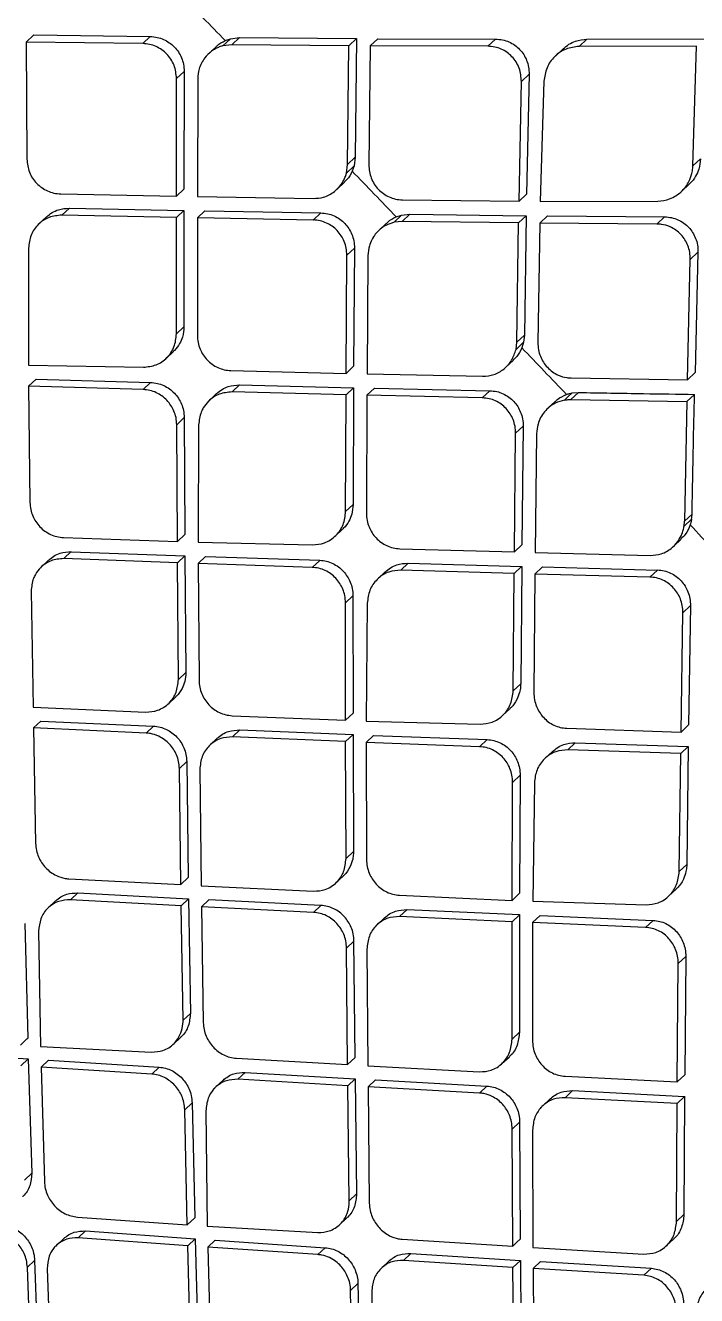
# Model space of a CAD drawing. Extents: x 0 to 84, y -21 to 126.
# Drawn here: x 71.677 to 72.653, y 63.693 to 65.54 of the extents above; entities that cross this region are included whole.
import ezdxf

# ---------------------------------------------------------------- set-up
doc = ezdxf.new("R2010")
doc.units = 0
doc.header["$MEASUREMENT"] = 0
doc.layers.add('1', color=4, linetype='Continuous')

# ---------------------------------------------------------------- blocks, each defined once
blk = doc.blocks.new('PRODIGY')
at = {"layer": '1', "color": 3, "linetype": 'Continuous', "lineweight": 25}
for p, q in [((71.6781, 65.5158), (71.6891, 65.5261)), ((71.6891, 65.5261), (71.8584, 65.5239)), ((71.8474, 65.5135), (71.8584, 65.5238)), ((71.8474, 65.5135), (71.6781, 65.5158)), ((71.6781, 65.5158), (71.6789, 65.3457)), ((71.9541, 65.509), (71.9431, 65.4987)), ((71.964, 65.5103), (71.975, 65.5207)), ((71.9772, 65.512), (71.964, 65.5103)), ((71.9675, 65.518), (71.975, 65.5207)), ((71.975, 65.5207), (71.9882, 65.5224)), ((71.9772, 65.512), (71.9882, 65.5224)), ((72.1474, 65.5105), (71.9772, 65.512)), ((71.9882, 65.5224), (72.1585, 65.5209)), ((72.1454, 65.3378), (72.1474, 65.5105)), ((72.1474, 65.5105), (72.1584, 65.5209)), ((72.1585, 65.5209), (72.1565, 65.3482)), ((72.1783, 65.5103), (72.1762, 65.3374)), ((72.1894, 65.5207), (72.1783, 65.5103)), ((72.3493, 65.5096), (72.1783, 65.5103)), ((72.1894, 65.5207), (72.3605, 65.5201)), ((72.3493, 65.5096), (72.3605, 65.5201)), ((72.4587, 65.506), (72.4475, 65.4955)), ((72.4823, 65.5095), (72.4935, 65.52)), ((72.6529, 65.51), (72.4823, 65.5095)), ((72.4935, 65.52), (72.6642, 65.5206)), ((72.6475, 65.3357), (72.6529, 65.51)), ((71.9077, 65.4732), (71.8967, 65.4629)), ((71.9077, 65.4732), (71.9073, 65.302)), ((72.3982, 65.4585), (72.4094, 65.469)), ((72.4094, 65.469), (72.4058, 65.2948)), ((71.8964, 65.2917), (71.8967, 65.4629)), ((71.9275, 65.4625), (71.927, 65.2911)), ((72.3947, 65.2844), (72.3982, 65.4585)), ((72.431, 65.4589), (72.4256, 65.2841)), ((72.1454, 65.3378), (72.1565, 65.3482)), ((72.1565, 65.3482), (72.1548, 65.3357)), ((72.6475, 65.3357), (72.6587, 65.3462)), ((72.1438, 65.3253), (72.1454, 65.3378)), ((72.1438, 65.3253), (72.1548, 65.3357)), ((72.1548, 65.3357), (72.1521, 65.328)), ((72.1297, 65.3015), (72.1407, 65.3119)), ((72.6308, 65.2985), (72.642, 65.309)), ((71.7282, 65.295), (71.8964, 65.2917)), ((71.8964, 65.2917), (71.9073, 65.302)), ((71.927, 65.2911), (72.0957, 65.2883)), ((72.2251, 65.2864), (72.3947, 65.2844)), ((72.3947, 65.2844), (72.4058, 65.2948)), ((72.4256, 65.2841), (72.5966, 65.2846)), ((71.7299, 65.2641), (71.7408, 65.2744)), ((71.7408, 65.2744), (71.9073, 65.271)), ((71.9073, 65.271), (71.8964, 65.2607)), ((71.9073, 65.271), (71.9074, 65.1018)), ((71.9269, 65.2601), (71.9379, 65.2704)), ((71.9379, 65.2704), (72.1065, 65.2674)), ((72.0955, 65.257), (72.1065, 65.2674)), ((72.224, 65.2641), (72.2358, 65.2654)), ((72.2247, 65.255), (72.2358, 65.2654)), ((72.2358, 65.2654), (72.4052, 65.2633)), ((71.7073, 65.2615), (71.6964, 65.2513)), ((71.8964, 65.2607), (71.7299, 65.2641)), ((71.8965, 65.0916), (71.8964, 65.2607)), ((72.0955, 65.257), (71.9269, 65.2601)), ((71.9269, 65.2601), (71.9269, 65.0892)), ((72.2017, 65.2521), (72.1907, 65.2417)), ((72.2129, 65.2537), (72.224, 65.2641)), ((72.2247, 65.255), (72.2129, 65.2537)), ((72.2162, 65.2616), (72.224, 65.2641)), ((72.3941, 65.2528), (72.2247, 65.255)), ((72.3915, 65.0794), (72.3941, 65.2528)), ((72.3941, 65.2528), (72.4052, 65.2632)), ((72.4052, 65.2633), (72.4025, 65.0898)), ((72.425, 65.2525), (72.4221, 65.0789)), ((72.425, 65.2525), (72.4361, 65.2629)), ((72.5953, 65.2511), (72.425, 65.2525)), ((72.4361, 65.2629), (72.6065, 65.2616)), ((72.5953, 65.2511), (72.6064, 65.2616)), ((71.6813, 65.2161), (71.6812, 65.0462)), ((72.1443, 65.206), (72.1553, 65.2163)), ((72.1553, 65.2164), (72.1542, 65.0444)), ((72.6438, 65.1997), (72.6549, 65.2102)), ((72.6549, 65.2102), (72.6506, 65.0353)), ((72.1433, 65.0341), (72.1443, 65.206)), ((72.175, 65.2055), (72.1737, 65.0334)), ((72.6395, 65.0248), (72.6438, 65.1997)), ((71.8965, 65.0916), (71.9074, 65.1018)), ((72.3915, 65.0794), (72.4025, 65.0898)), ((72.4025, 65.0898), (72.4013, 65.0794)), ((71.8814, 65.0558), (71.8923, 65.0661)), ((72.3903, 65.069), (72.3915, 65.0794)), ((72.3903, 65.069), (72.4013, 65.0794)), ((72.4013, 65.0794), (72.3988, 65.0713)), ((71.6812, 65.0462), (71.8484, 65.0431)), ((72.1433, 65.0341), (72.1542, 65.0444)), ((72.3756, 65.043), (72.3866, 65.0534)), ((71.6923, 65.0256), (71.6815, 65.0154)), ((71.6923, 65.0256), (71.8589, 65.0208)), ((71.9758, 65.0381), (72.1433, 65.0341)), ((72.1737, 65.0334), (72.3417, 65.0299)), ((72.4705, 65.0274), (72.6395, 65.0248)), ((72.6395, 65.0248), (72.6506, 65.0353)), ((71.8481, 65.0106), (71.6815, 65.0154)), ((71.6815, 65.0154), (71.6834, 64.8464)), ((71.8481, 65.0106), (71.8589, 65.0208)), ((71.9774, 65.0071), (71.9883, 65.0174)), ((72.1431, 65.0029), (71.9774, 65.0071)), ((71.9883, 65.0173), (72.1541, 65.0132)), ((72.1431, 65.0029), (72.154, 65.0132)), ((72.1541, 65.0132), (72.1534, 64.8434)), ((72.1735, 65.0022), (72.1845, 65.0125)), ((72.1845, 65.0125), (72.3523, 65.0089)), ((72.3413, 64.9985), (72.3523, 65.0088)), ((71.9548, 65.0046), (71.9439, 64.9943)), ((72.1425, 64.8331), (72.1431, 65.0029)), ((72.1735, 65.0022), (72.1727, 64.8306)), ((72.3413, 64.9985), (72.1735, 65.0022)), ((72.4471, 64.9931), (72.4361, 64.9828)), ((72.4811, 65.0063), (72.4701, 64.996)), ((72.4701, 64.996), (72.6388, 64.9931)), ((72.4718, 65.0056), (72.4811, 65.0063)), ((72.6388, 64.9931), (72.6353, 64.819)), ((72.6388, 64.9931), (72.6499, 65.0036)), ((71.8969, 64.9595), (71.9078, 64.9698)), ((71.9078, 64.9698), (71.9087, 64.7997)), ((71.8978, 64.7895), (71.8969, 64.9595)), ((71.9288, 64.9591), (71.9279, 64.7885)), ((72.4007, 64.9574), (72.3898, 64.947)), ((72.4008, 64.9574), (72.3989, 64.7847)), ((72.3879, 64.7744), (72.3898, 64.947)), ((72.4203, 64.9464), (72.4182, 64.7736)), ((72.1425, 64.8331), (72.1534, 64.8434)), ((72.6347, 64.8119), (72.6457, 64.8223)), ((72.6353, 64.819), (72.6463, 64.8294)), ((72.1272, 64.7973), (72.1381, 64.8076)), ((72.6347, 64.8119), (72.6353, 64.819)), ((71.7323, 64.7954), (71.8978, 64.7895)), ((71.8978, 64.7895), (71.9086, 64.7997)), ((71.9279, 64.7885), (72.0943, 64.7847)), ((72.6193, 64.7825), (72.6304, 64.7929)), ((71.7327, 64.7647), (71.7435, 64.7749)), ((71.7435, 64.7748), (71.9088, 64.7689)), ((71.898, 64.7586), (71.9088, 64.7688)), ((71.9088, 64.7689), (71.9102, 64.5992)), ((71.9281, 64.7576), (71.9389, 64.7678)), ((71.9389, 64.7678), (72.1048, 64.7623)), ((72.2212, 64.7791), (72.3879, 64.7744)), ((72.3879, 64.7744), (72.3989, 64.7847)), ((72.4182, 64.7736), (72.5855, 64.7694)), ((71.7105, 64.7626), (71.6997, 64.7525)), ((71.898, 64.7586), (71.7327, 64.7647)), ((71.8994, 64.5891), (71.898, 64.7586)), ((71.9281, 64.7576), (71.9293, 64.5879)), ((72.0939, 64.752), (71.9281, 64.7576)), ((72.0939, 64.752), (72.1048, 64.7622)), ((72.2226, 64.748), (72.2336, 64.7582)), ((72.2336, 64.7582), (72.3986, 64.7534)), ((72.3876, 64.7431), (72.3985, 64.7534)), ((72.3986, 64.7534), (72.3971, 64.5829)), ((72.4179, 64.7423), (72.4289, 64.7526)), ((72.4289, 64.7526), (72.596, 64.7482)), ((72.585, 64.7379), (72.596, 64.7482)), ((72.2002, 64.7456), (72.1893, 64.7353)), ((72.3876, 64.7431), (72.2226, 64.7479)), ((72.3862, 64.5726), (72.3876, 64.7431)), ((72.4179, 64.7423), (72.4163, 64.5699)), ((72.585, 64.7379), (72.4179, 64.7423)), ((71.6852, 64.7173), (71.6879, 64.549)), ((72.1423, 64.7005), (72.1532, 64.7108)), ((72.1424, 64.5298), (72.1423, 64.7005)), ((72.1532, 64.7108), (72.1533, 64.54)), ((72.174, 64.7), (72.1724, 64.5286)), ((72.633, 64.686), (72.644, 64.6964)), ((72.644, 64.6964), (72.6413, 64.523)), ((72.6303, 64.5126), (72.633, 64.686)), ((71.9102, 64.5992), (71.8994, 64.5891)), ((72.3862, 64.5726), (72.3971, 64.5829)), ((71.8847, 64.5538), (71.8955, 64.564)), ((71.6879, 64.549), (71.8519, 64.5417)), ((72.3708, 64.5367), (72.3818, 64.5469)), ((71.6884, 64.5185), (71.6992, 64.5286)), ((71.6992, 64.5286), (71.8631, 64.5212)), ((71.9777, 64.5364), (72.1424, 64.5298)), ((72.1424, 64.5298), (72.1533, 64.54)), ((72.1724, 64.5286), (72.338, 64.5241)), ((71.6884, 64.5185), (71.6917, 64.3507)), ((71.8523, 64.511), (71.6884, 64.5185)), ((71.8523, 64.511), (71.8631, 64.5212)), ((71.9779, 64.5056), (71.9888, 64.5158)), ((71.9888, 64.5158), (72.1533, 64.509)), ((72.1425, 64.4988), (72.1533, 64.509)), ((72.1533, 64.509), (72.1539, 64.3387)), ((72.4643, 64.518), (72.6303, 64.5126)), ((72.6303, 64.5126), (72.6413, 64.523)), ((71.9559, 64.5036), (71.9451, 64.4935)), ((72.1425, 64.4988), (71.9779, 64.5056)), ((72.1431, 64.3285), (72.1425, 64.4988)), ((72.1724, 64.4976), (72.1833, 64.5078)), ((72.3374, 64.4913), (72.1724, 64.4976)), ((72.1724, 64.4976), (72.1729, 64.3272)), ((72.1833, 64.5078), (72.3483, 64.5016)), ((72.3374, 64.4913), (72.3483, 64.5016)), ((72.4656, 64.4867), (72.4765, 64.497)), ((72.4765, 64.497), (72.6408, 64.4915)), ((72.6299, 64.4812), (72.6408, 64.4915)), ((72.6408, 64.4915), (72.6386, 64.3202)), ((72.4432, 64.4844), (72.4323, 64.4741)), ((72.6298, 64.4812), (72.4656, 64.4867)), ((72.6277, 64.3099), (72.6298, 64.4812)), ((71.9007, 64.4596), (71.9115, 64.4697)), ((71.9029, 64.2908), (71.9007, 64.4596)), ((71.9115, 64.4697), (71.9137, 64.3009)), ((71.9305, 64.4582), (71.9325, 64.2892)), ((72.3848, 64.2679), (72.3854, 64.4394)), ((72.3854, 64.4394), (72.3963, 64.4497)), ((72.3963, 64.4497), (72.3956, 64.2782)), ((72.417, 64.4387), (72.4146, 64.2666)), ((72.1539, 64.3387), (72.1431, 64.3285)), ((72.6277, 64.3099), (72.6386, 64.3202)), ((71.7402, 64.2992), (71.9029, 64.2908)), ((71.9029, 64.2908), (71.9137, 64.3009)), ((71.9325, 64.2892), (72.0957, 64.2812)), ((72.1284, 64.2932), (72.1392, 64.3034)), ((71.7424, 64.2687), (71.7531, 64.2788)), ((71.9033, 64.2601), (71.7424, 64.2687)), ((71.7531, 64.2788), (71.9141, 64.2703)), ((71.9033, 64.2601), (71.9141, 64.2702)), ((71.9141, 64.2703), (71.9168, 64.1036)), ((71.9437, 64.2687), (71.9329, 64.2586)), ((72.1067, 64.2606), (71.9437, 64.2687)), ((72.2209, 64.2753), (72.3848, 64.2679)), ((72.3848, 64.2679), (72.3956, 64.2782)), ((72.6122, 64.2739), (72.6231, 64.2842)), ((71.7208, 64.2672), (71.7101, 64.2571)), ((71.9061, 64.0935), (71.9033, 64.2601)), ((72.0959, 64.2504), (71.9329, 64.2586)), ((71.9329, 64.2586), (71.9355, 64.0902)), ((72.0959, 64.2504), (72.1067, 64.2605)), ((72.221, 64.2444), (72.2318, 64.2546)), ((72.2318, 64.2546), (72.3956, 64.2471)), ((72.4146, 64.2666), (72.5795, 64.2614)), ((71.6759, 64.2343), (71.6802, 64.0675)), ((72.1991, 64.2425), (72.1882, 64.2324)), ((72.3847, 64.2368), (72.221, 64.2444)), ((72.3846, 64.0659), (72.3847, 64.2368)), ((72.3847, 64.2368), (72.3955, 64.247)), ((72.3956, 64.2471), (72.3954, 64.0761)), ((72.4145, 64.2355), (72.4142, 64.0644)), ((72.4145, 64.2355), (72.4253, 64.2457)), ((72.5787, 64.2285), (72.4145, 64.2355)), ((72.4253, 64.2457), (72.5896, 64.2387)), ((72.5787, 64.2285), (72.5896, 64.2387)), ((71.6961, 64.223), (71.6987, 64.0556)), ((72.1439, 64.1985), (72.1547, 64.2087)), ((72.1454, 64.029), (72.1439, 64.1985)), ((72.1562, 64.0392), (72.1547, 64.2087)), ((72.1735, 64.197), (72.1748, 64.0274)), ((72.6248, 64.004), (72.6263, 64.1762)), ((72.6263, 64.1762), (72.6372, 64.1864)), ((72.6372, 64.1864), (72.6357, 64.0142)), ((71.9061, 64.0935), (71.9168, 64.1036)), ((71.892, 64.0588), (71.9027, 64.0688)), ((72.3846, 64.0659), (72.3954, 64.0761)), ((71.5205, 64.0478), (71.681, 64.0373)), ((71.6987, 64.0556), (71.8603, 64.0473)), ((71.6704, 64.0272), (71.681, 64.0373)), ((71.681, 64.0373), (71.686, 63.8711)), ((71.7102, 64.0354), (71.6996, 64.0254)), ((71.7102, 64.0354), (71.8713, 64.0253)), ((71.9835, 64.0383), (72.1454, 64.029)), ((72.1454, 64.029), (72.1562, 64.0392)), ((72.3698, 64.0305), (72.3806, 64.0406)), ((71.8606, 64.0153), (71.6996, 64.0254)), ((71.6996, 64.0254), (71.7044, 63.8591)), ((71.8606, 64.0153), (71.8713, 64.0253)), ((71.9856, 64.0077), (71.9963, 64.0178)), ((71.9963, 64.0178), (72.1565, 64.0084)), ((72.1748, 64.0274), (72.3372, 64.0186)), ((72.4617, 64.0121), (72.6248, 64.004)), ((72.6248, 64.004), (72.6357, 64.0142)), ((71.9642, 64.0063), (71.9534, 63.9962)), ((72.1457, 63.9983), (71.9856, 64.0077)), ((72.1565, 64.0084), (72.1457, 63.9983)), ((72.1478, 63.831), (72.1457, 63.9983)), ((72.1565, 64.0084), (72.1585, 63.8411)), ((72.1751, 63.9966), (72.1859, 64.0068)), ((72.1751, 63.9966), (72.177, 63.8276)), ((72.3373, 63.9876), (72.1751, 63.9966)), ((72.1859, 64.0068), (72.3481, 63.9978)), ((72.3373, 63.9876), (72.3481, 63.9978)), ((72.4617, 63.981), (72.4725, 63.9912)), ((72.4725, 63.9912), (72.6355, 63.9829)), ((71.9086, 63.9634), (71.9193, 63.9735)), ((71.9193, 63.9735), (71.923, 63.8061)), ((72.4399, 63.9793), (72.4291, 63.9691)), ((72.6246, 63.9727), (72.4617, 63.981)), ((72.6237, 63.801), (72.6246, 63.9727)), ((72.6246, 63.9727), (72.6355, 63.9829)), ((72.6355, 63.983), (72.6346, 63.8112)), ((71.9123, 63.7961), (71.9086, 63.9634)), ((71.9394, 63.962), (71.9414, 63.7941)), ((72.3848, 63.9353), (72.3956, 63.9455)), ((72.3956, 63.9455), (72.3964, 63.7753)), ((72.3856, 63.7652), (72.3848, 63.9353)), ((72.4143, 63.9337), (72.4149, 63.7634)), ((71.6861, 63.8711), (71.6754, 63.8611)), ((72.1478, 63.831), (72.1585, 63.8411)), ((71.7525, 63.8073), (71.9123, 63.7961)), ((72.1336, 63.7963), (72.1444, 63.8064)), ((72.6237, 63.801), (72.6346, 63.8112)), ((71.9123, 63.7961), (71.923, 63.8061)), ((71.9414, 63.7941), (72.1021, 63.7849)), ((71.7326, 63.7763), (71.7219, 63.7662)), ((71.7534, 63.7771), (71.7641, 63.7872)), ((71.9131, 63.7658), (71.7534, 63.7771)), ((71.7641, 63.7872), (71.9238, 63.7758)), ((71.9131, 63.7658), (71.9237, 63.7758)), ((71.9238, 63.7758), (71.9282, 63.6091)), ((71.9421, 63.7637), (71.9528, 63.7738)), ((71.9528, 63.7738), (72.1129, 63.7629)), ((72.2246, 63.7753), (72.3856, 63.7652)), ((72.6088, 63.7655), (72.6197, 63.7757)), ((71.9176, 63.5991), (71.9131, 63.7658)), ((71.9421, 63.7637), (71.9464, 63.5969)), ((72.1022, 63.7528), (71.9421, 63.7637)), ((72.1022, 63.7528), (72.1129, 63.7628)), ((72.2265, 63.7445), (72.2373, 63.7546)), ((72.2373, 63.7546), (72.3966, 63.7445)), ((72.4149, 63.7634), (72.5764, 63.7537)), ((71.6797, 63.7344), (71.6903, 63.7444)), ((71.6858, 63.5693), (71.6797, 63.7344)), ((71.6903, 63.7444), (71.6964, 63.5793)), ((72.2053, 63.7433), (72.1945, 63.7332)), ((72.3858, 63.7343), (72.2265, 63.7445)), ((72.3966, 63.7445), (72.3858, 63.7343)), ((72.3872, 63.5665), (72.3858, 63.7343)), ((72.3966, 63.7445), (72.398, 63.5766)), ((72.4258, 63.7427), (72.4151, 63.7325)), ((72.5763, 63.7227), (72.4151, 63.7325)), ((72.4151, 63.7325), (72.4163, 63.5628)), ((72.4258, 63.7427), (72.5872, 63.7329)), ((72.5763, 63.7227), (72.5872, 63.7329)), ((71.7085, 63.7322), (71.7145, 63.5669)), ((72.1498, 63.7005), (72.1605, 63.7106)), ((72.153, 63.5326), (72.1498, 63.7005)), ((72.1605, 63.7106), (72.1637, 63.5427)), ((72.1804, 63.6989), (72.1819, 63.5305))]:
    blk.add_line(p, q, dxfattribs=at)
at = {"layer": '1', "color": 3, "linetype": 'Continuous', "lineweight": 25, "flags": 128}
for points in [[(72.4718, 65.0056), (72.4656, 64.9998), (72.4607, 64.9952)], [(72.3856, 63.7652), (72.3916, 63.7709), (72.3964, 63.7753)]]:
    blk.add_lwpolyline(points, dxfattribs=at)
at = {"layer": '1', "color": 3, "linetype": 'Continuous', "lineweight": 25}
for points, knots in [([(76.4184, 64.4977), (76.3717, 64.5759), (76.2851, 64.721), (76.1604, 64.9194), (76.0543, 65.0843), (75.966, 65.2181), (75.8196, 65.4363), (75.5242, 65.8597), (75.0715, 66.4544), (74.5211, 67.106), (73.9907, 67.6762), (73.4655, 68.1938), (72.9504, 68.6621), (72.5164, 69.0256), (72.1758, 69.2946), (71.9424, 69.4722), (71.7575, 69.6081), (71.612, 69.7125), (71.49, 69.7986), (71.3386, 69.9032), (71.1569, 70.0254), (70.9443, 70.1649), (70.7904, 70.2611), (70.7084, 70.3123)], [0, 0, 0, 0, 0.033201, 0.061621, 0.085456, 0.10469, 0.120112, 0.181265, 0.29293, 0.392547, 0.492182, 0.576755, 0.661373, 0.745916, 0.78311, 0.81961, 0.852831, 0.866767, 0.884899, 0.907265, 0.93387, 0.964717, 1, 1, 1, 1]), ([(70.6691, 70.2483), (70.8993, 70.1011), (71.359, 69.8072), (72.0199, 69.3243), (72.6581, 68.8124), (73.2712, 68.2696), (73.8256, 67.7305), (74.3252, 67.2022), (74.774, 66.6892), (75.2026, 66.1582), (75.6093, 65.6095), (75.9958, 65.0456), (76.233, 64.6567), (76.3516, 64.4622)], [0, 0, 0, 0, 0.100069, 0.199913, 0.299747, 0.399786, 0.499827, 0.583023, 0.66622, 0.749552, 0.833045, 0.916507, 1, 1, 1, 1]), ([(70.4546, 69.6267), (70.673, 69.4992), (71.1099, 69.2441), (71.7402, 68.8209), (72.346, 68.3663), (72.9225, 67.879), (73.4684, 67.3609), (73.9808, 66.809), (74.4608, 66.2256), (74.9073, 65.6136), (75.3232, 64.9787), (75.5713, 64.5382), (75.6953, 64.3179)], [0, 0, 0, 0, 0.100262, 0.200594, 0.300842, 0.400493, 0.499762, 0.599107, 0.699009, 0.799378, 0.89967, 1, 1, 1, 1]), ([(70.3344, 69.0546), (70.3484, 69.0464), (70.3851, 69.0249), (70.4521, 68.9858), (70.5298, 68.9404), (70.6059, 68.8956), (70.6706, 68.8568), (70.7316, 68.8193), (70.793, 68.7811), (70.904, 68.7112), (71.061, 68.6097), (71.3141, 68.4398), (71.6146, 68.2265), (71.9788, 67.9492), (72.3523, 67.6433), (72.7306, 67.3054), (73.1245, 66.9214), (73.5316, 66.4833), (73.9458, 65.9864), (74.2917, 65.5243), (74.5775, 65.1076), (74.7495, 64.8386), (74.8581, 64.6611), (74.9081, 64.578), (74.9577, 64.4942), (75.0052, 64.4126), (75.0534, 64.3285), (75.0996, 64.2455), (75.1317, 64.1878), (75.1465, 64.1612)], [0, 0, 0, 0, 0.007015, 0.018363, 0.033423, 0.04585, 0.056436, 0.065972, 0.076735, 0.087613, 0.12255, 0.157338, 0.219069, 0.281467, 0.354683, 0.42722, 0.500115, 0.591822, 0.685047, 0.779146, 0.840884, 0.903128, 0.916964, 0.930721, 0.945004, 0.958992, 0.971501, 0.986828, 1, 1, 1, 1]), ([(70.3254, 69.0395), (70.5257, 68.9216), (70.926, 68.6858), (71.5018, 68.2923), (72.0561, 67.8715), (72.5848, 67.4219), (73.0839, 66.943), (73.5534, 66.4358), (73.9936, 65.9006), (74.404, 65.3398), (74.7875, 64.7582), (75.0166, 64.3544), (75.1312, 64.1525)], [0, 0, 0, 0, 0.100345, 0.20059, 0.300906, 0.400755, 0.500092, 0.599382, 0.699069, 0.799349, 0.899659, 1, 1, 1, 1]), ([(70.1554, 68.2584), (70.37, 68.1251), (70.7992, 67.8586), (71.4099, 67.4087), (71.9927, 66.9239), (72.5421, 66.4011), (73.0549, 65.8428), (73.5291, 65.252), (73.9678, 64.6342), (74.2267, 64.201), (74.3562, 63.9844)], [0, 0, 0, 0, 0.125001, 0.250001, 0.375003, 0.499997, 0.624991, 0.749994, 0.874996, 1, 1, 1, 1]), ([(65.9062, 66.8263), (66.0398, 66.6902), (66.3114, 66.4135), (66.7112, 66.0071), (67.0952, 65.617), (67.4487, 65.2582), (67.7716, 64.9305), (68.0462, 64.6519), (68.2761, 64.4186), (68.4654, 64.2264), (68.6359, 64.0533), (68.7883, 63.8985), (68.9326, 63.7518), (69.0977, 63.5839), (69.2992, 63.3791), (69.5434, 63.1306), (69.8182, 62.8509), (70.1236, 62.5399), (70.4595, 62.1977), (70.8181, 61.8321), (71.1983, 61.4444), (71.5992, 61.0358), (72.0275, 60.5996), (72.4687, 60.1506), (72.7675, 59.8472), (72.9142, 59.6983)], [0, 0, 0, 0, 0.057228, 0.116342, 0.171086, 0.221472, 0.267495, 0.309155, 0.33883, 0.365816, 0.390114, 0.411724, 0.431001, 0.451886, 0.482371, 0.517227, 0.556456, 0.600057, 0.648032, 0.700383, 0.753757, 0.811031, 0.872192, 0.937257, 1, 1, 1, 1]), ([(71.9675, 65.518), (71.9568, 65.5289), (71.9354, 65.5508), (71.9141, 65.5726), (71.9034, 65.5836)], [0, 0, 0, 0, 0.499967, 1, 1, 1, 1]), ([(71.8584, 65.5239), (71.8618, 65.5236), (71.8684, 65.5231), (71.8808, 65.5189), (71.8943, 65.5097), (71.9032, 65.4959), (71.9071, 65.4834), (71.9075, 65.4767), (71.9077, 65.4732)], [0, 0, 0, 0, 0.131591, 0.258778, 0.500164, 0.740052, 0.867507, 1, 1, 1, 1]), ([(71.8967, 65.4629), (71.896, 65.4694), (71.895, 65.4792), (71.8887, 65.4909), (71.8807, 65.5011), (71.8698, 65.5086), (71.8574, 65.5128), (71.8508, 65.5133), (71.8474, 65.5135)], [0, 0, 0, 0, 0.250036, 0.376023, 0.499873, 0.741291, 0.868455, 1, 1, 1, 1]), ([(71.964, 65.5103), (71.964, 65.5103), (71.9639, 65.5103), (71.9637, 65.5103), (71.963, 65.5101), (71.9603, 65.5093), (71.9548, 65.5071), (71.9462, 65.502), (71.9363, 65.4922), (71.9289, 65.4782), (71.9279, 65.4673), (71.9275, 65.4625)], [0, 0, 0, 0, 0.0013095, 0.0035095, 0.0107081, 0.036257, 0.1318327, 0.2866902, 0.5006779, 0.7805256, 1, 1, 1, 1]), ([(71.9543, 65.5089), (71.9547, 65.5094), (71.9583, 65.5134), (71.9632, 65.5158), (71.9675, 65.518)], [0, 0, 0, 0, 0.118643, 1, 1, 1, 1]), ([(72.3982, 65.4585), (72.3977, 65.4651), (72.3968, 65.4751), (72.3907, 65.4869), (72.3847, 65.4947), (72.3774, 65.501), (72.3689, 65.5058), (72.3594, 65.509), (72.3527, 65.5094), (72.3493, 65.5096)], [0, 0, 0, 0, 0.250301, 0.376131, 0.499385, 0.618948, 0.741858, 0.868736, 1, 1, 1, 1]), ([(72.3605, 65.5201), (72.3639, 65.5199), (72.3705, 65.5195), (72.3801, 65.5163), (72.3886, 65.5115), (72.3982, 65.5032), (72.4053, 65.4921), (72.409, 65.4794), (72.4093, 65.4725), (72.4094, 65.469)], [0, 0, 0, 0, 0.131241, 0.258058, 0.380957, 0.500505, 0.738848, 0.866516, 1, 1, 1, 1]), ([(72.4823, 65.5095), (72.4757, 65.5087), (72.4624, 65.5071), (72.4458, 65.4954), (72.4339, 65.479), (72.432, 65.4656), (72.431, 65.4589)], [0, 0, 0, 0, 0.248734, 0.499932, 0.75098, 1, 1, 1, 1]), ([(72.4588, 65.5059), (72.4615, 65.5082), (72.4669, 65.5129), (72.4786, 65.5185), (72.4879, 65.5194), (72.4935, 65.52)], [0, 0, 0, 0, 0.279901, 0.559138, 1, 1, 1, 1]), ([(71.6789, 65.3457), (71.6796, 65.3392), (71.6807, 65.3294), (71.687, 65.3178), (71.6951, 65.3076), (71.706, 65.3001), (71.7183, 65.2958), (71.7249, 65.2953), (71.7282, 65.295)], [0, 0, 0, 0, 0.249865, 0.375729, 0.499853, 0.742675, 0.869538, 1, 1, 1, 1]), ([(72.6588, 65.3462), (72.6582, 65.3411), (72.6571, 65.3321), (72.6513, 65.3199), (72.6463, 65.3125), (72.6423, 65.3094), (72.6419, 65.3091)], [0, 0, 0, 0, 0.3650932, 0.6360609, 0.9655689, 1, 1, 1, 1]), ([(72.0957, 65.2883), (72.1007, 65.2887), (72.1117, 65.2895), (72.1257, 65.2971), (72.1355, 65.3072), (72.1406, 65.3161), (72.1427, 65.3217), (72.1435, 65.3244), (72.1437, 65.3251), (72.1438, 65.3253), (72.1438, 65.3253), (72.1438, 65.3253)], [0, 0, 0, 0, 0.225631, 0.499962, 0.716521, 0.872199, 0.966727, 0.991041, 0.997434, 0.999706, 1, 1, 1, 1]), ([(72.1521, 65.328), (72.1499, 65.3235), (72.1469, 65.3175), (72.1418, 65.3134), (72.1404, 65.3122)], [0, 0, 0, 0, 0.729676, 1, 1, 1, 1]), ([(72.2162, 65.2616), (72.2055, 65.2726), (72.1842, 65.2948), (72.1628, 65.3169), (72.1521, 65.328)], [0, 0, 0, 0, 0.5000182, 1, 1, 1, 1]), ([(72.1762, 65.3374), (72.1768, 65.3308), (72.1778, 65.321), (72.1839, 65.3092), (72.1899, 65.3015), (72.1973, 65.2951), (72.2058, 65.2903), (72.2152, 65.2871), (72.2218, 65.2866), (72.2251, 65.2864)], [0, 0, 0, 0, 0.249957, 0.375693, 0.499296, 0.620226, 0.743735, 0.870197, 1, 1, 1, 1]), ([(72.5966, 65.2846), (72.6024, 65.2852), (72.6117, 65.2862), (72.6235, 65.2923), (72.6337, 65.3004), (72.6417, 65.3115), (72.646, 65.3231), (72.6473, 65.3307), (72.6476, 65.3345), (72.6475, 65.3355), (72.6475, 65.3357)], [0, 0, 0, 0, 0.217493, 0.350474, 0.499472, 0.708819, 0.862135, 0.959207, 0.995039, 1, 1, 1, 1]), ([(71.7074, 65.2614), (71.71, 65.2637), (71.7152, 65.2681), (71.7265, 65.2732), (71.7354, 65.2739), (71.7408, 65.2744)], [0, 0, 0, 0, 0.284165, 0.563635, 1, 1, 1, 1]), ([(72.1065, 65.2674), (72.1098, 65.2672), (72.1164, 65.2666), (72.1258, 65.2634), (72.1342, 65.2585), (72.1439, 65.2502), (72.1509, 65.2391), (72.1548, 65.2266), (72.1552, 65.2198), (72.1553, 65.2164)], [0, 0, 0, 0, 0.130681, 0.257494, 0.380687, 0.500886, 0.739357, 0.866878, 1, 1, 1, 1]), ([(71.7299, 65.2641), (71.7235, 65.2635), (71.7107, 65.2623), (71.6947, 65.2513), (71.6836, 65.2355), (71.6821, 65.2226), (71.6813, 65.2161)], [0, 0, 0, 0, 0.249654, 0.500263, 0.75055, 1, 1, 1, 1]), ([(72.1443, 65.206), (72.1442, 65.2095), (72.1438, 65.2162), (72.1399, 65.2288), (72.1329, 65.2399), (72.1232, 65.2482), (72.1148, 65.253), (72.1054, 65.2563), (72.0988, 65.2568), (72.0955, 65.2571)], [0, 0, 0, 0, 0.133122, 0.260642, 0.499058, 0.61918, 0.742484, 0.869312, 1, 1, 1, 1]), ([(72.2129, 65.2537), (72.2088, 65.2524), (72.1983, 65.249), (72.185, 65.2373), (72.1764, 65.2214), (72.1754, 65.2102), (72.175, 65.2055)], [0, 0, 0, 0, 0.19763, 0.50038, 0.789584, 1, 1, 1, 1]), ([(72.202, 65.2519), (72.2026, 65.2526), (72.2063, 65.257), (72.2117, 65.2595), (72.2162, 65.2616)], [0, 0, 0, 0, 0.1634912, 1, 1, 1, 1]), ([(72.6438, 65.1997), (72.6436, 65.2032), (72.6434, 65.2101), (72.6397, 65.2228), (72.6327, 65.2341), (72.623, 65.2426), (72.6134, 65.2479), (72.604, 65.2509), (72.5975, 65.2511), (72.5953, 65.2511)], [0, 0, 0, 0, 0.134329, 0.262315, 0.499692, 0.623965, 0.749412, 0.915953, 1, 1, 1, 1]), ([(72.6065, 65.2616), (72.6098, 65.2614), (72.6164, 65.261), (72.6259, 65.2578), (72.6344, 65.2529), (72.644, 65.2446), (72.6509, 65.2333), (72.6546, 65.2206), (72.6548, 65.2137), (72.6549, 65.2102)], [0, 0, 0, 0, 0.130503, 0.257031, 0.380041, 0.500158, 0.737662, 0.865695, 1, 1, 1, 1]), ([(71.9074, 65.1018), (71.907, 65.0968), (71.9063, 65.0881), (71.901, 65.0766), (71.8964, 65.0696), (71.8926, 65.0666), (71.8921, 65.0662)], [0, 0, 0, 0, 0.3725, 0.635978, 0.950486, 1, 1, 1, 1]), ([(71.8484, 65.0431), (71.8548, 65.0437), (71.8675, 65.045), (71.8817, 65.055), (71.8893, 65.065), (71.895, 65.0764), (71.8959, 65.0851), (71.8965, 65.0916)], [0, 0, 0, 0, 0.249429, 0.49984, 0.666169, 0.750771, 1, 1, 1, 1]), ([(71.9269, 65.0892), (71.9271, 65.0858), (71.9275, 65.0791), (71.9315, 65.0666), (71.9404, 65.0527), (71.9538, 65.0433), (71.966, 65.039), (71.9725, 65.0384), (71.9758, 65.0381)], [0, 0, 0, 0, 0.132325, 0.259708, 0.49955, 0.743667, 0.870297, 1, 1, 1, 1]), ([(72.3417, 65.0299), (72.3473, 65.0303), (72.3586, 65.0313), (72.3734, 65.04), (72.385, 65.0527), (72.3885, 65.0636), (72.3903, 65.069)], [0, 0, 0, 0, 0.248254, 0.498803, 0.750155, 1, 1, 1, 1]), ([(72.3988, 65.0713), (72.3967, 65.0667), (72.3936, 65.0599), (72.388, 65.0553), (72.3863, 65.0538)], [0, 0, 0, 0, 0.686207, 1, 1, 1, 1]), ([(72.4637, 65.0034), (72.4529, 65.0147), (72.4313, 65.0374), (72.4096, 65.06), (72.3988, 65.0713)], [0, 0, 0, 0, 0.500024, 1, 1, 1, 1]), ([(72.4221, 65.0789), (72.4222, 65.0754), (72.4225, 65.0686), (72.4263, 65.056), (72.4334, 65.0447), (72.4431, 65.0362), (72.4526, 65.0308), (72.4619, 65.0278), (72.4684, 65.0275), (72.4705, 65.0274)], [0, 0, 0, 0, 0.133111, 0.260704, 0.499424, 0.624272, 0.749447, 0.91639, 1, 1, 1, 1]), ([(71.8969, 64.9595), (71.8967, 64.963), (71.8963, 64.9697), (71.8923, 64.9821), (71.8834, 64.9959), (71.8701, 65.0053), (71.8579, 65.0097), (71.8514, 65.0103), (71.8481, 65.0106)], [0, 0, 0, 0, 0.133229, 0.260974, 0.499739, 0.742669, 0.869553, 1, 1, 1, 1]), ([(71.8589, 65.0208), (71.8622, 65.0205), (71.8687, 65.02), (71.881, 65.0156), (71.8943, 65.0062), (71.9032, 64.9924), (71.9072, 64.9799), (71.9076, 64.9732), (71.9078, 64.9698)], [0, 0, 0, 0, 0.130435, 0.257316, 0.500288, 0.739033, 0.866743, 1, 1, 1, 1]), ([(71.9774, 65.0071), (71.971, 65.0065), (71.9582, 65.0053), (71.944, 64.9956), (71.9363, 64.9856), (71.9305, 64.9743), (71.9295, 64.9656), (71.9288, 64.9591)], [0, 0, 0, 0, 0.249522, 0.500006, 0.661774, 0.750882, 1, 1, 1, 1]), ([(71.9549, 65.0045), (71.9575, 65.0067), (71.9625, 65.011), (71.9737, 65.0162), (71.9828, 65.0169), (71.9883, 65.0174)], [0, 0, 0, 0, 0.273601, 0.551641, 1, 1, 1, 1]), ([(72.3523, 65.0089), (72.3556, 65.0086), (72.3622, 65.0081), (72.3716, 65.0047), (72.38, 64.9998), (72.3895, 64.9914), (72.3965, 64.9803), (72.4003, 64.9677), (72.4006, 64.9609), (72.4008, 64.9574)], [0, 0, 0, 0, 0.130177, 0.256894, 0.38053, 0.501609, 0.73864, 0.866259, 1, 1, 1, 1]), ([(72.3898, 64.947), (72.3896, 64.9505), (72.3893, 64.9573), (72.3855, 64.9699), (72.3785, 64.9811), (72.3689, 64.9895), (72.3605, 64.9944), (72.3512, 64.9977), (72.3446, 64.9982), (72.3413, 64.9985)], [0, 0, 0, 0, 0.133926, 0.261718, 0.498961, 0.619804, 0.743403, 0.869996, 1, 1, 1, 1]), ([(72.4607, 64.9952), (72.4561, 64.994), (72.4451, 64.9909), (72.4309, 64.979), (72.4218, 64.9628), (72.4207, 64.9511), (72.4203, 64.9464)], [0, 0, 0, 0, 0.207527, 0.500105, 0.798438, 1, 1, 1, 1]), ([(72.4471, 64.9931), (72.4483, 64.9942), (72.4531, 64.9986), (72.4591, 65.0013), (72.4637, 65.0034)], [0, 0, 0, 0, 0.237644, 1, 1, 1, 1]), ([(72.4607, 64.9952), (72.4625, 64.9955), (72.4656, 64.9959), (72.4687, 64.996), (72.4701, 64.996)], [0, 0, 0, 0, 0.568778, 1, 1, 1, 1]), ([(72.4637, 65.0034), (72.4651, 65.0039), (72.4678, 65.0048), (72.4705, 65.0054), (72.4718, 65.0056)], [0, 0, 0, 0, 0.559849, 1, 1, 1, 1]), ([(72.4811, 65.0063), (72.5126, 65.0058), (72.5688, 65.0048), (72.6251, 65.0039), (72.6499, 65.0036)], [0, 0, 0, 0, 0.559995, 1, 1, 1, 1]), ([(72.6463, 64.8294), (72.6469, 64.8619), (72.648, 64.9199), (72.6493, 64.978), (72.6499, 65.0036)], [0, 0, 0, 0, 0.560004, 1, 1, 1, 1]), ([(71.6834, 64.8464), (71.6836, 64.843), (71.6841, 64.8364), (71.6882, 64.824), (71.6971, 64.8102), (71.7105, 64.8007), (71.7226, 64.7963), (71.729, 64.7957), (71.7323, 64.7953)], [0, 0, 0, 0, 0.132155, 0.259554, 0.499646, 0.744306, 0.870808, 1, 1, 1, 1]), ([(72.1534, 64.8434), (72.153, 64.8387), (72.1523, 64.8302), (72.1472, 64.8185), (72.1424, 64.8111), (72.1385, 64.8081), (72.138, 64.8077)], [0, 0, 0, 0, 0.347624, 0.619279, 0.955746, 1, 1, 1, 1]), ([(72.0943, 64.7847), (72.1002, 64.7852), (72.1095, 64.786), (72.1207, 64.7918), (72.1308, 64.8), (72.1403, 64.8137), (72.1418, 64.8267), (72.1425, 64.8331)], [0, 0, 0, 0, 0.230731, 0.361087, 0.501217, 0.75087, 1, 1, 1, 1]), ([(72.1727, 64.8306), (72.1729, 64.8272), (72.1733, 64.8204), (72.1772, 64.8079), (72.1842, 64.7968), (72.1938, 64.7883), (72.2022, 64.7834), (72.2115, 64.78), (72.2179, 64.7794), (72.2212, 64.7791)], [0, 0, 0, 0, 0.133013, 0.260501, 0.498752, 0.62092, 0.74497, 0.871225, 1, 1, 1, 1]), ([(72.6457, 64.8223), (72.6454, 64.8206), (72.6449, 64.8177), (72.644, 64.8149), (72.6436, 64.8137)], [0, 0, 0, 0, 0.5600356, 1, 1, 1, 1]), ([(72.6457, 64.8223), (72.6459, 64.8236), (72.6462, 64.8259), (72.6463, 64.8283), (72.6463, 64.8294)], [0, 0, 0, 0, 0.5599394, 1, 1, 1, 1]), ([(72.5855, 64.7694), (72.5909, 64.7698), (72.6028, 64.7707), (72.6176, 64.7797), (72.6275, 64.7913), (72.6322, 64.8014), (72.6339, 64.8078), (72.6345, 64.8108), (72.6346, 64.8116), (72.6347, 64.8118), (72.6347, 64.8119), (72.6347, 64.8119)], [0, 0, 0, 0, 0.226795, 0.500174, 0.71581, 0.871146, 0.965924, 0.990564, 0.997187, 0.999672, 1, 1, 1, 1]), ([(72.6436, 64.8137), (72.6416, 64.8087), (72.6385, 64.8009), (72.6323, 64.7953), (72.6299, 64.7933)], [0, 0, 0, 0, 0.625284, 1, 1, 1, 1]), ([(72.7099, 64.7434), (72.6989, 64.7551), (72.6768, 64.7785), (72.6547, 64.802), (72.6436, 64.8137)], [0, 0, 0, 0, 0.5000405, 1, 1, 1, 1]), ([(71.7107, 64.7625), (71.7131, 64.7646), (71.718, 64.7688), (71.729, 64.7739), (71.7379, 64.7745), (71.7435, 64.7749)], [0, 0, 0, 0, 0.267252, 0.547089, 1, 1, 1, 1]), ([(71.7327, 64.7647), (71.7263, 64.7642), (71.7136, 64.7631), (71.6996, 64.7535), (71.6921, 64.7436), (71.6866, 64.7324), (71.6858, 64.7237), (71.6852, 64.7173)], [0, 0, 0, 0, 0.249647, 0.49988, 0.663683, 0.75065, 1, 1, 1, 1]), ([(72.1423, 64.7005), (72.1421, 64.704), (72.1417, 64.7108), (72.1378, 64.7233), (72.1307, 64.7344), (72.1212, 64.7428), (72.1129, 64.7477), (72.1036, 64.7511), (72.0971, 64.7517), (72.0939, 64.752)], [0, 0, 0, 0, 0.134056, 0.261937, 0.499046, 0.620282, 0.744038, 0.870498, 1, 1, 1, 1]), ([(72.1048, 64.7623), (72.108, 64.762), (72.1145, 64.7614), (72.1238, 64.758), (72.1321, 64.753), (72.1416, 64.7446), (72.1487, 64.7335), (72.1526, 64.721), (72.153, 64.7142), (72.1532, 64.7108)], [0, 0, 0, 0, 0.129457, 0.255845, 0.379514, 0.500808, 0.738004, 0.865916, 1, 1, 1, 1]), ([(72.2003, 64.7455), (72.2027, 64.7476), (72.2078, 64.7519), (72.2189, 64.7571), (72.2279, 64.7578), (72.2336, 64.7582)], [0, 0, 0, 0, 0.271253, 0.546203, 1, 1, 1, 1]), ([(72.596, 64.7483), (72.5993, 64.748), (72.6058, 64.7474), (72.6151, 64.7441), (72.6235, 64.7391), (72.6329, 64.7306), (72.6398, 64.7194), (72.6436, 64.7067), (72.6439, 64.6999), (72.644, 64.6964)], [0, 0, 0, 0, 0.12933, 0.255654, 0.379418, 0.50111, 0.737157, 0.865242, 1, 1, 1, 1]), ([(72.2226, 64.748), (72.2168, 64.7475), (72.2075, 64.7468), (72.1962, 64.7411), (72.186, 64.733), (72.1764, 64.7193), (72.1748, 64.7064), (72.174, 64.7)], [0, 0, 0, 0, 0.229377, 0.360153, 0.501389, 0.750977, 1, 1, 1, 1]), ([(72.633, 64.686), (72.6328, 64.6895), (72.6325, 64.6964), (72.6288, 64.709), (72.6219, 64.7202), (72.6124, 64.7287), (72.6041, 64.7337), (72.5948, 64.7371), (72.5883, 64.7376), (72.585, 64.7379)], [0, 0, 0, 0, 0.134733, 0.262819, 0.498892, 0.620386, 0.744268, 0.870651, 1, 1, 1, 1]), ([(71.8519, 64.5417), (71.8578, 64.5421), (71.867, 64.5427), (71.8781, 64.5483), (71.8881, 64.5562), (71.8974, 64.5698), (71.8987, 64.5826), (71.8994, 64.5891)], [0, 0, 0, 0, 0.232397, 0.362312, 0.501113, 0.750657, 1, 1, 1, 1]), ([(71.9102, 64.5992), (71.9099, 64.5948), (71.9093, 64.5866), (71.9045, 64.5749), (71.8998, 64.5674), (71.8958, 64.5644), (71.8954, 64.5641)], [0, 0, 0, 0, 0.331231, 0.609537, 0.962409, 1, 1, 1, 1]), ([(71.9293, 64.5879), (71.9295, 64.5844), (71.9299, 64.5778), (71.934, 64.5653), (71.9428, 64.5514), (71.956, 64.5418), (71.9681, 64.5374), (71.9745, 64.5367), (71.9777, 64.5364)], [0, 0, 0, 0, 0.133199, 0.260924, 0.499516, 0.745476, 0.871688, 1, 1, 1, 1]), ([(72.3971, 64.5829), (72.3971, 64.5813), (72.3969, 64.577), (72.3954, 64.5691), (72.3913, 64.5587), (72.3863, 64.5507), (72.3821, 64.5474), (72.3817, 64.5471)], [0, 0, 0, 0, 0.114273, 0.311535, 0.591616, 0.954202, 1, 1, 1, 1]), ([(72.338, 64.5241), (72.344, 64.5246), (72.3532, 64.5254), (72.3645, 64.5312), (72.3745, 64.5394), (72.3839, 64.5531), (72.3855, 64.5661), (72.3862, 64.5726)], [0, 0, 0, 0, 0.232805, 0.362703, 0.501385, 0.750873, 1, 1, 1, 1]), ([(72.4163, 64.5699), (72.4165, 64.5665), (72.4168, 64.5597), (72.4207, 64.5471), (72.4276, 64.5359), (72.4371, 64.5273), (72.4454, 64.5223), (72.4547, 64.5189), (72.4611, 64.5183), (72.4643, 64.518)], [0, 0, 0, 0, 0.133897, 0.261662, 0.498556, 0.621601, 0.745955, 0.871967, 1, 1, 1, 1]), ([(71.9007, 64.4596), (71.9005, 64.463), (71.9, 64.4697), (71.8959, 64.4822), (71.8888, 64.4933), (71.8792, 64.5018), (71.8699, 64.5072), (71.8607, 64.5104), (71.8544, 64.5109), (71.8523, 64.511)], [0, 0, 0, 0, 0.134336, 0.262444, 0.499535, 0.624233, 0.74955, 0.914808, 1, 1, 1, 1]), ([(71.8631, 64.5212), (71.8663, 64.5209), (71.8727, 64.5202), (71.8848, 64.5157), (71.8979, 64.5061), (71.9068, 64.4923), (71.9108, 64.4799), (71.9113, 64.4732), (71.9115, 64.4697)], [0, 0, 0, 0, 0.129203, 0.255745, 0.500572, 0.73759, 0.86566, 1, 1, 1, 1]), ([(71.956, 64.5035), (71.9584, 64.5056), (71.9633, 64.5098), (71.9742, 64.5148), (71.9832, 64.5154), (71.9888, 64.5158)], [0, 0, 0, 0, 0.265948, 0.541704, 1, 1, 1, 1]), ([(71.9779, 64.5056), (71.9721, 64.5052), (71.963, 64.5046), (71.9518, 64.4991), (71.9417, 64.4911), (71.9325, 64.4775), (71.9311, 64.4647), (71.9305, 64.4582)], [0, 0, 0, 0, 0.230338, 0.360812, 0.501244, 0.750745, 1, 1, 1, 1]), ([(72.3854, 64.4394), (72.3852, 64.4429), (72.3849, 64.4497), (72.381, 64.4623), (72.3741, 64.4734), (72.3646, 64.4819), (72.3563, 64.4869), (72.3471, 64.4904), (72.3407, 64.491), (72.3374, 64.4913)], [0, 0, 0, 0, 0.135065, 0.263313, 0.499039, 0.621033, 0.745089, 0.871323, 1, 1, 1, 1]), ([(72.3483, 64.5016), (72.3516, 64.5013), (72.358, 64.5006), (72.3672, 64.4972), (72.3756, 64.4922), (72.385, 64.4837), (72.3919, 64.4725), (72.3958, 64.46), (72.3961, 64.4532), (72.3963, 64.4497)], [0, 0, 0, 0, 0.128758, 0.255014, 0.379094, 0.50135, 0.736899, 0.86503, 1, 1, 1, 1]), ([(72.4433, 64.4843), (72.4458, 64.4864), (72.4507, 64.4906), (72.4618, 64.4959), (72.4709, 64.4966), (72.4765, 64.497)], [0, 0, 0, 0, 0.26539, 0.539164, 1, 1, 1, 1]), ([(72.4656, 64.4867), (72.4597, 64.4863), (72.4505, 64.4856), (72.4392, 64.4799), (72.429, 64.4718), (72.4194, 64.4581), (72.4178, 64.4452), (72.417, 64.4387)], [0, 0, 0, 0, 0.231519, 0.36177, 0.50151, 0.750961, 1, 1, 1, 1]), ([(71.6917, 64.3507), (71.692, 64.3473), (71.6925, 64.3406), (71.6966, 64.3283), (71.7038, 64.3172), (71.7134, 64.3087), (71.7229, 64.303), (71.7315, 64.3002), (71.7376, 64.2993), (71.7395, 64.2992), (71.7402, 64.2992)], [0, 0, 0, 0, 0.133121, 0.260755, 0.499019, 0.624492, 0.749555, 0.924924, 0.974987, 1, 1, 1, 1]), ([(72.0957, 64.2812), (72.1016, 64.2816), (72.1108, 64.2821), (72.1219, 64.2878), (72.1318, 64.2957), (72.1411, 64.3092), (72.1424, 64.3221), (72.1431, 64.3285)], [0, 0, 0, 0, 0.234649, 0.364031, 0.50123, 0.750633, 1, 1, 1, 1]), ([(72.1539, 64.3387), (72.1539, 64.3384), (72.1539, 64.3373), (72.1538, 64.3337), (72.1528, 64.3265), (72.149, 64.3156), (72.1439, 64.3072), (72.1395, 64.3038), (72.1391, 64.3035)], [0, 0, 0, 0, 0.0269087, 0.080517, 0.2678157, 0.561536, 0.9611668, 1, 1, 1, 1]), ([(72.1729, 64.3272), (72.1731, 64.3237), (72.1735, 64.317), (72.1774, 64.3045), (72.1844, 64.2934), (72.1939, 64.2848), (72.2022, 64.2798), (72.2113, 64.2763), (72.2177, 64.2756), (72.2209, 64.2753)], [0, 0, 0, 0, 0.134099, 0.262002, 0.498725, 0.622318, 0.74692, 0.872721, 1, 1, 1, 1]), ([(72.5795, 64.2614), (72.5855, 64.2619), (72.5947, 64.2626), (72.6059, 64.2685), (72.6159, 64.2767), (72.6253, 64.2904), (72.6269, 64.3034), (72.6277, 64.3099)], [0, 0, 0, 0, 0.234467, 0.363908, 0.501338, 0.750781, 1, 1, 1, 1]), ([(72.6386, 64.3202), (72.6386, 64.3202), (72.6386, 64.3201), (72.6386, 64.3198), (72.6386, 64.3189), (72.6384, 64.3155), (72.6374, 64.3084), (72.6335, 64.2972), (72.6282, 64.2884), (72.6235, 64.2847), (72.623, 64.2843)], [0, 0, 0, 0, 0.002277, 0.006368, 0.019895, 0.068261, 0.250163, 0.545274, 0.953067, 1, 1, 1, 1]), ([(71.7424, 64.2687), (71.7366, 64.2684), (71.7276, 64.2679), (71.7167, 64.2626), (71.707, 64.255), (71.6979, 64.2418), (71.6967, 64.2292), (71.6961, 64.223)], [0, 0, 0, 0, 0.231817, 0.361849, 0.501095, 0.750537, 1, 1, 1, 1]), ([(71.7209, 64.2671), (71.7233, 64.2691), (71.728, 64.2732), (71.7388, 64.2781), (71.7476, 64.2785), (71.7531, 64.2788)], [0, 0, 0, 0, 0.2679564, 0.5408248, 1, 1, 1, 1]), ([(72.1439, 64.1985), (72.1437, 64.202), (72.1432, 64.2088), (72.1392, 64.2213), (72.1305, 64.2351), (72.1175, 64.2448), (72.1055, 64.2494), (72.0991, 64.2501), (72.0959, 64.2504)], [0, 0, 0, 0, 0.135744, 0.264374, 0.499803, 0.74557, 0.871771, 1, 1, 1, 1]), ([(72.1547, 64.2087), (72.1545, 64.2122), (72.154, 64.2189), (72.15, 64.2314), (72.1413, 64.2453), (72.1283, 64.2549), (72.1163, 64.2595), (72.1099, 64.2602), (72.1067, 64.2606)], [0, 0, 0, 0, 0.1356843, 0.2642396, 0.4994626, 0.7455131, 0.8717128, 1, 1, 1, 1]), ([(72.1992, 64.2424), (72.2015, 64.2444), (72.2063, 64.2485), (72.2171, 64.2536), (72.2261, 64.2542), (72.2318, 64.2546)], [0, 0, 0, 0, 0.259784, 0.534194, 1, 1, 1, 1]), ([(72.221, 64.2444), (72.2151, 64.244), (72.2059, 64.2434), (72.1948, 64.2378), (72.1848, 64.2299), (72.1756, 64.2164), (72.1742, 64.2035), (72.1735, 64.197)], [0, 0, 0, 0, 0.232757, 0.362654, 0.50131, 0.750714, 1, 1, 1, 1]), ([(72.5896, 64.2388), (72.5929, 64.2384), (72.5992, 64.2378), (72.6084, 64.2343), (72.6167, 64.2292), (72.626, 64.2206), (72.6329, 64.2094), (72.6367, 64.1968), (72.637, 64.19), (72.6372, 64.1864)], [0, 0, 0, 0, 0.127935, 0.253897, 0.378193, 0.501208, 0.735371, 0.863898, 1, 1, 1, 1]), ([(72.6263, 64.1762), (72.6261, 64.1797), (72.6258, 64.1866), (72.6219, 64.1992), (72.6151, 64.2104), (72.6058, 64.219), (72.5975, 64.224), (72.5883, 64.2275), (72.582, 64.2282), (72.5787, 64.2285)], [0, 0, 0, 0, 0.136168, 0.264794, 0.499109, 0.621801, 0.746133, 0.872079, 1, 1, 1, 1]), ([(71.9168, 64.1036), (71.9162, 64.0973), (71.9149, 64.0848), (71.9081, 64.0733), (71.903, 64.0693), (71.9026, 64.069)], [0, 0, 0, 0, 0.478801, 0.957415, 1, 1, 1, 1]), ([(71.8603, 64.0473), (71.866, 64.0476), (71.8749, 64.0481), (71.8857, 64.0535), (71.8913, 64.0579), (71.8949, 64.0617), (71.8987, 64.0663), (71.9035, 64.075), (71.9058, 64.0852), (71.9062, 64.0916), (71.9061, 64.0933), (71.9061, 64.0935)], [0, 0, 0, 0, 0.22849, 0.359016, 0.500091, 0.526975, 0.577619, 0.74976, 0.930044, 0.992892, 1, 1, 1, 1]), ([(71.9355, 64.0902), (71.9358, 64.0867), (71.9363, 64.08), (71.9403, 64.0676), (71.9492, 64.0538), (71.9622, 64.0441), (71.9742, 64.0394), (71.9804, 64.0387), (71.9835, 64.0383)], [0, 0, 0, 0, 0.134605, 0.262828, 0.499553, 0.747687, 0.873381, 1, 1, 1, 1]), ([(71.6695, 64.0575), (71.6715, 64.0594), (71.6751, 64.0627), (71.6786, 64.0661), (71.6802, 64.0675)], [0, 0, 0, 0, 0.559971, 1, 1, 1, 1]), ([(72.3372, 64.0186), (72.343, 64.0189), (72.352, 64.0194), (72.3632, 64.0249), (72.3701, 64.0304), (72.3764, 64.0378), (72.3828, 64.0487), (72.3839, 64.0594), (72.3846, 64.0659)], [0, 0, 0, 0, 0.229174, 0.359781, 0.500824, 0.587524, 0.75086, 1, 1, 1, 1]), ([(72.3954, 64.0761), (72.3946, 64.0697), (72.3931, 64.0569), (72.3861, 64.0451), (72.3809, 64.0411), (72.3805, 64.0408)], [0, 0, 0, 0, 0.480048, 0.959594, 1, 1, 1, 1]), ([(72.4142, 64.0644), (72.4144, 64.0609), (72.4148, 64.0541), (72.4187, 64.0415), (72.4256, 64.0303), (72.4349, 64.0217), (72.4432, 64.0166), (72.4523, 64.0131), (72.4586, 64.0124), (72.4617, 64.0121)], [0, 0, 0, 0, 0.135293, 0.263575, 0.498702, 0.62324, 0.74811, 0.873611, 1, 1, 1, 1]), ([(71.9086, 63.9634), (71.9083, 63.9669), (71.9078, 63.9737), (71.9036, 63.9861), (71.8948, 63.9998), (71.8819, 64.0095), (71.8699, 64.0141), (71.8637, 64.0149), (71.8606, 64.0153)], [0, 0, 0, 0, 0.136608, 0.265578, 0.499948, 0.746442, 0.87241, 1, 1, 1, 1]), ([(71.8713, 64.0254), (71.8744, 64.025), (71.8807, 64.0242), (71.8926, 64.0196), (71.9055, 64.0099), (71.9143, 63.9961), (71.9185, 63.9838), (71.919, 63.977), (71.9193, 63.9735)], [0, 0, 0, 0, 0.127493, 0.253465, 0.500209, 0.734569, 0.863484, 1, 1, 1, 1]), ([(71.9642, 64.0062), (71.9666, 64.0082), (71.9713, 64.0122), (71.982, 64.0171), (71.9908, 64.0175), (71.9963, 64.0178)], [0, 0, 0, 0, 0.265181, 0.535059, 1, 1, 1, 1]), ([(71.9856, 64.0077), (71.98, 64.0074), (71.9711, 64.007), (71.9602, 64.0018), (71.955, 63.9978), (71.9525, 63.9953), (71.9525, 63.9953), (71.9522, 63.995), (71.9511, 63.9939), (71.9473, 63.9894), (71.9411, 63.9793), (71.94, 63.9683), (71.9394, 63.962)], [0, 0, 0, 0, 0.22702, 0.358114, 0.500704, 0.501304, 0.502368, 0.505884, 0.518532, 0.566238, 0.750731, 1, 1, 1, 1]), ([(72.3481, 63.9978), (72.3513, 63.9974), (72.3575, 63.9967), (72.3666, 63.9932), (72.3748, 63.9881), (72.3842, 63.9795), (72.391, 63.9684), (72.395, 63.9559), (72.3954, 63.949), (72.3956, 63.9455)], [0, 0, 0, 0, 0.127105, 0.252762, 0.377201, 0.500843, 0.734157, 0.863075, 1, 1, 1, 1]), ([(72.44, 63.9791), (72.4423, 63.9811), (72.447, 63.9852), (72.4578, 63.9903), (72.4668, 63.9909), (72.4725, 63.9912)], [0, 0, 0, 0, 0.256246, 0.529733, 1, 1, 1, 1]), ([(72.3848, 63.9353), (72.3846, 63.9389), (72.3842, 63.9457), (72.3802, 63.9582), (72.3733, 63.9694), (72.3639, 63.978), (72.3547, 63.9836), (72.3457, 63.987), (72.3394, 63.9875), (72.3373, 63.9876)], [0, 0, 0, 0, 0.136959, 0.265937, 0.499365, 0.624607, 0.749387, 0.915059, 1, 1, 1, 1]), ([(72.4617, 63.981), (72.4559, 63.9807), (72.4469, 63.9802), (72.4357, 63.9747), (72.4299, 63.9701), (72.4262, 63.9661), (72.4222, 63.9614), (72.4161, 63.9511), (72.415, 63.9402), (72.4143, 63.9337)], [0, 0, 0, 0, 0.227494, 0.358524, 0.50088, 0.528154, 0.578968, 0.75089, 1, 1, 1, 1]), ([(71.6861, 63.8711), (71.6855, 63.8649), (71.6844, 63.8525), (71.6778, 63.8413), (71.6729, 63.8374), (71.6725, 63.8372)], [0, 0, 0, 0, 0.481831, 0.963286, 1, 1, 1, 1]), ([(71.7044, 63.8591), (71.7047, 63.8557), (71.7053, 63.849), (71.7095, 63.8367), (71.7185, 63.823), (71.7341, 63.8108), (71.7464, 63.8085), (71.7525, 63.8073)], [0, 0, 0, 0, 0.13536, 0.264005, 0.500387, 0.749962, 1, 1, 1, 1]), ([(72.1021, 63.7849), (72.1078, 63.7852), (72.1167, 63.7857), (72.1275, 63.7911), (72.1372, 63.7988), (72.1448, 63.8107), (72.1475, 63.8225), (72.1478, 63.8287), (72.1478, 63.8305), (72.1478, 63.831), (72.1478, 63.831)], [0, 0, 0, 0, 0.23162, 0.361555, 0.500647, 0.749546, 0.931307, 0.979863, 0.997627, 1, 1, 1, 1]), ([(72.1585, 63.8411), (72.1579, 63.8349), (72.1565, 63.8223), (72.1498, 63.8108), (72.1447, 63.8068), (72.1443, 63.8065)], [0, 0, 0, 0, 0.478606, 0.956452, 1, 1, 1, 1]), ([(72.177, 63.8276), (72.1773, 63.8241), (72.1778, 63.8173), (72.1818, 63.8049), (72.1888, 63.7937), (72.1982, 63.7851), (72.2075, 63.7793), (72.216, 63.7764), (72.2221, 63.7754), (72.224, 63.7753), (72.2246, 63.7753)], [0, 0, 0, 0, 0.135915, 0.264493, 0.498862, 0.62498, 0.749367, 0.925162, 0.975188, 1, 1, 1, 1]), ([(72.6346, 63.8112), (72.6338, 63.8048), (72.6322, 63.7919), (72.6252, 63.7802), (72.62, 63.7762), (72.6196, 63.7758)], [0, 0, 0, 0, 0.480797, 0.9604, 1, 1, 1, 1]), ([(71.6422, 63.7961), (71.6483, 63.7949), (71.6606, 63.7926), (71.6761, 63.7804), (71.685, 63.7669), (71.6893, 63.7546), (71.69, 63.7479), (71.6903, 63.7444)], [0, 0, 0, 0, 0.251369, 0.499323, 0.732116, 0.861773, 1, 1, 1, 1]), ([(72.5764, 63.7537), (72.5822, 63.7541), (72.5913, 63.7545), (72.6024, 63.7601), (72.6123, 63.768), (72.6216, 63.7816), (72.623, 63.7946), (72.6238, 63.801)], [0, 0, 0, 0, 0.231617, 0.3618, 0.50133, 0.750494, 1, 1, 1, 1]), ([(71.6797, 63.7344), (71.6793, 63.7379), (71.6787, 63.7446), (71.6744, 63.7569), (71.6655, 63.7705), (71.6526, 63.7801), (71.6408, 63.7849), (71.6346, 63.7857), (71.6315, 63.7861)], [0, 0, 0, 0, 0.138147, 0.267661, 0.500052, 0.747413, 0.873164, 1, 1, 1, 1]), ([(71.7534, 63.7771), (71.7478, 63.777), (71.739, 63.7766), (71.7283, 63.7715), (71.7216, 63.7663), (71.7157, 63.7593), (71.7098, 63.7488), (71.709, 63.7385), (71.7085, 63.7322)], [0, 0, 0, 0, 0.229061, 0.359579, 0.500451, 0.590379, 0.75062, 1, 1, 1, 1]), ([(71.7326, 63.7761), (71.7348, 63.778), (71.7393, 63.7819), (71.7498, 63.7866), (71.7585, 63.787), (71.7641, 63.7872)], [0, 0, 0, 0, 0.255442, 0.527368, 1, 1, 1, 1]), ([(72.1498, 63.7005), (72.1496, 63.7041), (72.149, 63.7109), (72.1449, 63.7234), (72.1379, 63.7344), (72.1282, 63.7433), (72.1189, 63.7489), (72.1099, 63.7521), (72.1042, 63.7526), (72.1022, 63.7528)], [0, 0, 0, 0, 0.138266, 0.267785, 0.499724, 0.624981, 0.769081, 0.920228, 1, 1, 1, 1]), ([(72.1129, 63.7629), (72.116, 63.7625), (72.1222, 63.7617), (72.1341, 63.757), (72.1469, 63.7473), (72.1556, 63.7334), (72.1597, 63.721), (72.1603, 63.7142), (72.1605, 63.7106)], [0, 0, 0, 0, 0.126344, 0.251907, 0.500009, 0.731945, 0.861534, 1, 1, 1, 1]), ([(72.2053, 63.7432), (72.2076, 63.7451), (72.2122, 63.7491), (72.2228, 63.754), (72.2317, 63.7544), (72.2373, 63.7546)], [0, 0, 0, 0, 0.257935, 0.527679, 1, 1, 1, 1]), ([(72.2265, 63.7445), (72.2209, 63.7443), (72.212, 63.7439), (72.2011, 63.7387), (72.1914, 63.731), (72.1824, 63.7178), (72.1811, 63.7052), (72.1804, 63.6989)], [0, 0, 0, 0, 0.230211, 0.360699, 0.501167, 0.750448, 1, 1, 1, 1]), ([(72.5872, 63.7329), (72.5903, 63.7325), (72.5965, 63.7317), (72.6055, 63.7282), (72.6137, 63.723), (72.6229, 63.7144), (72.6297, 63.7032), (72.6336, 63.6906), (72.634, 63.6837), (72.6342, 63.6801)], [0, 0, 0, 0, 0.126145, 0.251483, 0.376223, 0.500632, 0.732032, 0.861512, 1, 1, 1, 1]), ([(72.6234, 63.67), (72.6232, 63.6735), (72.6228, 63.6805), (72.6189, 63.693), (72.6121, 63.7042), (72.6029, 63.7128), (72.5947, 63.718), (72.5857, 63.7216), (72.5795, 63.7223), (72.5763, 63.7227)], [0, 0, 0, 0, 0.138518, 0.26799, 0.499416, 0.62345, 0.748291, 0.873741, 1, 1, 1, 1]), ([(72.7001, 63.7155), (72.6943, 63.7152), (72.6853, 63.7147), (72.6741, 63.7091), (72.6642, 63.7012), (72.6549, 63.6876), (72.6534, 63.6746), (72.6527, 63.6682)], [0, 0, 0, 0, 0.230023, 0.360615, 0.50137, 0.750535, 1, 1, 1, 1])]:
    blk.add_open_spline(points, degree=3, knots=knots, dxfattribs=at)

msp = doc.modelspace()

# ---------------------------------------------------------------- block references
at = {"layer": '1'}
msp.add_blockref('PRODIGY', (0, 0), dxfattribs=at)

doc.saveas('drawing.dxf')
